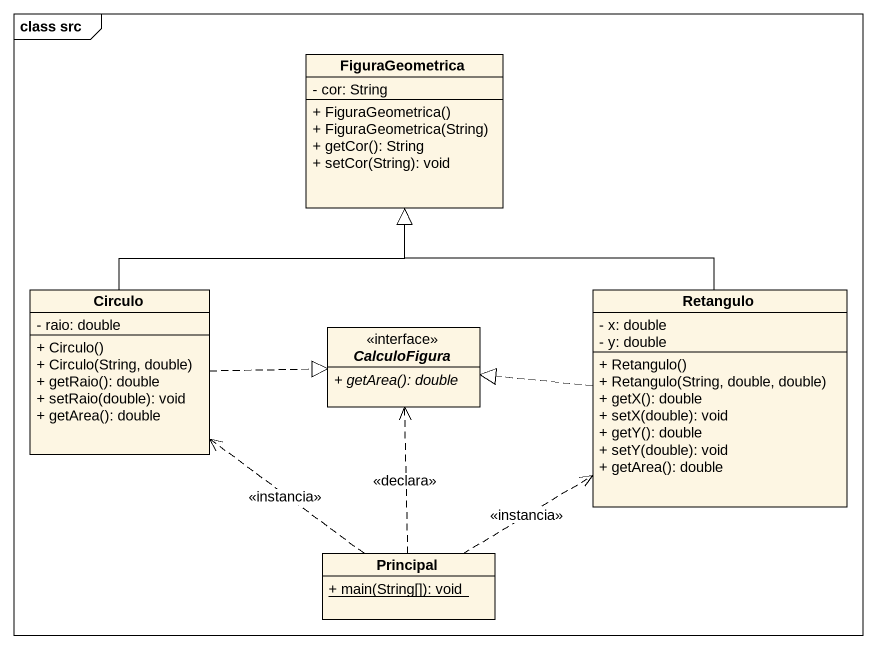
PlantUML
@startuml
mainframe class src
hide circle
hide empty members
skinparam classAttributeIconSize 0
class FiguraGeometrica {
  - cor: String
  + FiguraGeometrica()
  + FiguraGeometrica(String)
  + getCor(): String
  + setCor(String): void
}
class Circulo {
  - raio: double
  + Circulo()
  + Circulo(String, double)
  + getRaio(): double
  + setRaio(double): void
  + getArea(): double
}
class Retangulo {
  - x: double
  - y: double
  + Retangulo()
  + Retangulo(String, double, double)
  + getX(): double
  + setX(double): void
  + getY(): double
  + setY(double): void
  + getArea(): double
}
interface CalculoFigura <<interface>> {
  {abstract} + getArea(): double
}
class Principal {
  {static} + main(String[]): void
}
Circulo -up-|> FiguraGeometrica
Circulo .right.|> CalculoFigura
Retangulo -up-|> FiguraGeometrica
Retangulo .left.|> CalculoFigura
Principal .up.> Circulo : <<instancia>>
Principal .up.> Retangulo : <<instancia>>
Principal .up.> CalculoFigura : <<declara>>
@enduml
